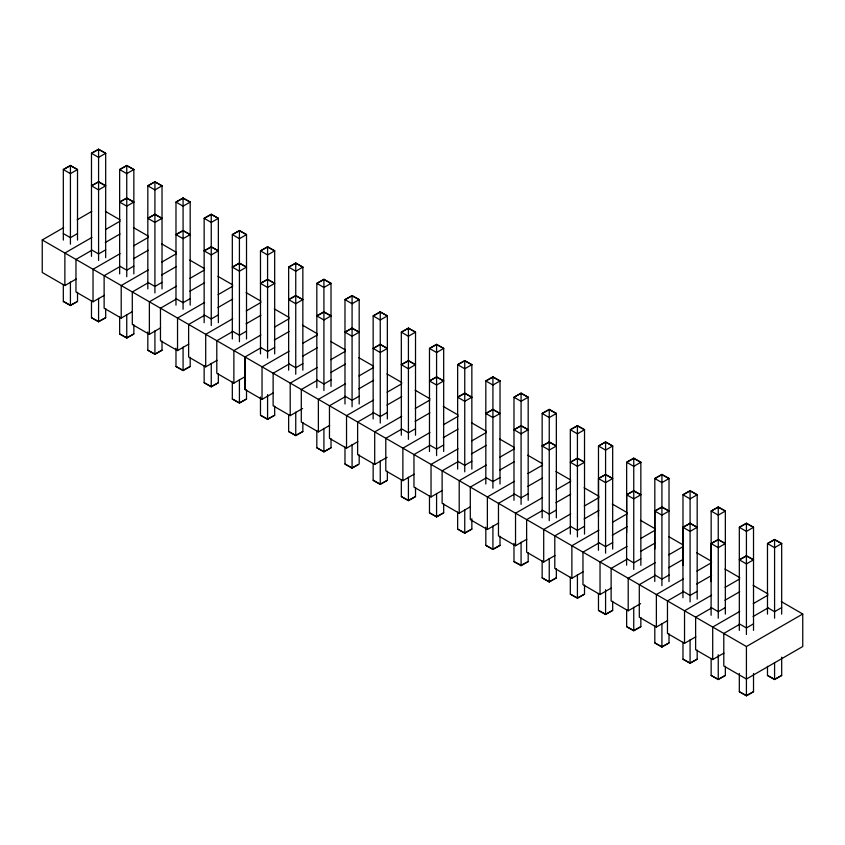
<?xml version="1.0" encoding="UTF-8"?>
<svg xmlns="http://www.w3.org/2000/svg" width="845" height="845" viewBox="0 0 845 845"><rect width="100%" height="100%" fill="white"/><g stroke="black" fill="none" stroke-linecap="round" stroke-linejoin="round"><path stroke-width="1.27" d="M598.44 550.253L598.482 478.523L605.58 474.425L612.678 478.523L605.58 482.622L598.482 478.523L605.58 474.679L612.678 478.523M626.599 565.21L626.652 494.779L633.75 490.681L640.848 494.779L633.75 498.877L626.652 494.779L633.75 490.945L640.848 494.779M654.769 581.466L654.822 511.045L661.92 506.947L669.018 511.045L661.92 515.144L654.822 511.045L661.92 507.201L669.018 511.045M682.94 597.732L682.982 527.301L690.08 523.203L697.178 527.301L690.08 531.399L682.982 527.301L690.08 523.467L697.178 527.301M711.099 615.297L711.152 543.567L718.25 539.469L725.348 543.567L718.25 547.666L711.152 543.567L718.25 539.723L725.348 543.567M273.305 392.883L262.034 399.389L244.965 389.524L245.008 356.981L42.25 239.969L42.25 272.491L64.875 285.557L76.134 279.051M77.518 240.096L77.518 169.539L70.42 165.451L63.322 169.539L63.322 240.096M105.678 257.662L105.678 153.283L98.58 149.185L91.482 153.283L91.482 256.352M91.482 185.805L98.58 181.707L105.678 185.805L98.58 189.903L91.482 185.805L98.58 181.96L105.678 185.805M133.848 273.917L133.848 169.539L126.75 165.451L119.652 169.539L119.652 273.917M42.25 239.969L63.66 227.611M77.18 219.806L91.82 211.345M119.652 202.071L126.75 197.973L133.848 202.071L126.75 206.169L119.652 202.071L126.75 198.226L133.848 202.071M162.018 288.874L162.018 185.805L154.92 181.707L147.822 185.805L147.822 288.874M77.518 233.569L70.42 237.667L63.322 233.569M91.915 237.424L64.875 253.035L64.875 285.557M105.435 229.618L120.075 221.158M91.799 250.289L75.965 259.436L75.965 291.958L93.034 301.813L104.305 295.317M105.255 242.526L120.075 233.97M147.822 218.327L154.92 214.229L162.018 218.327L154.92 222.425L147.822 218.327L154.92 214.493L162.018 218.327M190.178 305.14L190.178 202.071L183.08 197.973L175.982 202.071L175.982 305.14M105.678 249.835L98.58 253.922L91.482 249.835M120.075 253.68L93.034 269.291L93.034 301.813M133.594 245.874L148.245 237.424M119.958 266.555L104.125 275.692L104.125 308.224L121.205 318.079L132.475 311.573M133.425 258.781L148.245 250.226M175.982 234.593L183.08 230.495L190.178 234.593L183.08 238.691L175.982 234.593L183.08 230.748L190.178 234.593M218.348 322.705L218.348 218.327L211.25 214.229L204.152 218.327L204.152 322.705M133.848 266.09L126.75 270.189L119.652 266.09M63.322 284.469L63.322 301.433L70.42 305.531L77.518 301.433L77.518 292.296M148.245 269.946L121.205 285.557L121.205 318.079M161.765 262.14L176.415 253.68M148.129 282.811L132.295 291.958L132.295 324.48L149.375 334.345L160.635 327.839M161.585 275.047L176.404 266.492M204.152 250.849L211.25 246.751L218.348 250.849L211.25 254.947L204.152 250.849L211.25 247.015L218.348 250.849M246.518 338.972L246.518 234.593L239.42 230.495L232.322 234.593L232.322 338.972M162.018 282.357L154.92 286.455L147.822 282.357M91.482 300.725L91.482 317.699L98.58 321.797L105.678 317.699L105.678 308.562M176.415 286.201L149.375 301.813L149.375 334.345M189.935 278.396L204.575 269.946M176.299 299.077L160.465 308.214L160.465 340.746L177.535 350.601L188.805 344.095M189.755 291.303L204.575 282.748M232.322 267.115L239.42 263.017L246.518 267.115L239.42 271.213L232.322 267.115L239.42 263.27L246.518 267.115M274.678 353.928L274.678 250.849L267.58 246.751L260.482 250.849L260.482 353.928M190.178 298.612L183.08 302.711L175.982 298.612M119.652 316.991L119.652 333.955L126.75 338.053L133.848 333.955L133.848 324.818M204.575 302.468L177.535 318.079L177.535 350.601M218.094 294.662L232.745 286.201M204.458 315.343L188.625 324.48L188.625 357.002L205.705 366.867L216.975 360.361M217.925 307.569L232.745 299.014M260.482 283.381L267.58 279.283L274.678 283.381L267.58 287.469L260.482 283.381L267.58 279.537L274.678 283.381M302.848 370.184L302.848 267.115L295.75 263.017L288.652 267.115L288.652 370.184M218.348 314.879L211.25 318.977L204.152 314.879M147.822 331.948L147.822 350.221L154.92 354.319L162.018 350.221L162.018 341.084M232.745 318.734L205.705 334.345L205.705 366.867M246.265 310.928L260.915 302.468M232.629 331.599L216.795 340.746L216.795 373.268L233.875 383.123L245.135 376.616M246.085 323.825L260.904 315.269M288.652 299.637L295.75 295.539L302.848 299.637L295.75 303.735L288.652 299.637L295.75 295.792L302.848 299.637M331.018 386.45L331.018 283.381L323.92 279.283L316.822 283.381L316.822 387.76M246.518 331.134L239.42 335.233L232.322 331.134M175.982 348.214L175.982 366.476L183.08 370.575L190.178 366.476L190.178 357.34M260.915 334.99L233.875 350.601L233.875 383.123M274.435 327.184L289.075 318.734M260.83 347.844L244.965 357.002L244.965 389.524M274.255 340.091L289.075 331.536M316.822 315.903L323.92 311.805L331.018 315.903L323.92 320.001L316.822 315.903L323.92 312.058L331.018 315.903M359.178 404.016L359.178 299.637L352.08 295.539L344.982 299.637L344.982 404.016M274.678 347.401L267.58 351.499L260.482 347.401M204.152 365.779L204.152 382.743L211.25 386.841L218.348 382.743L218.348 373.606M289.075 351.256L262.034 366.867L262.034 399.389M302.594 343.45L317.245 334.99M288.958 364.121L273.125 373.268L273.125 405.79L290.205 415.645L302.594 408.494M302.425 356.358L317.245 347.802M344.982 332.159L352.08 328.061L359.178 332.159L352.08 336.257L344.982 332.159L352.08 328.325L359.178 332.159M387.348 418.972L387.348 315.903L380.25 311.805L373.152 315.903L373.152 418.972M302.848 363.667L295.75 367.765L288.652 363.667M232.322 382.035L232.322 399.009L239.42 403.097L246.518 399.009L246.518 389.872M317.245 367.512L290.205 383.123L290.205 415.645M330.765 359.706L345.415 351.256M317.128 380.387L301.295 389.524L301.295 422.056L318.375 431.911L329.634 425.405M330.585 372.613L345.404 364.058M373.152 348.425L380.25 344.327L387.348 348.425L380.25 352.523L373.152 348.425L380.25 344.58L387.348 348.425M415.518 435.238L415.518 332.159L408.42 328.061L401.322 332.159L401.322 435.238M331.018 379.923L323.92 384.021L316.822 379.923M260.482 396.992L260.482 415.265L267.58 419.363L274.678 415.265L274.678 406.128M345.415 383.778L318.375 399.389L318.375 431.911M358.935 375.972L373.575 367.512M345.299 396.643L329.465 405.79L329.465 438.312L346.534 448.177L357.805 441.671M358.755 388.88L373.575 380.324M401.322 364.691L408.42 360.593L415.518 364.691L408.42 368.779L401.322 364.691L408.42 360.847L415.518 364.691M443.678 451.494L443.678 348.425L436.58 344.327L429.482 348.425L429.482 451.494M359.178 396.189L352.08 400.287L344.982 396.189M288.652 414.557L288.652 431.531L295.75 435.629L302.848 431.531L302.848 422.394M373.575 400.034L346.534 415.645L346.534 448.177M387.094 392.228L401.745 383.778M373.458 412.909L357.625 422.056L357.625 454.578L374.705 464.433L387.094 457.282M386.925 405.135L401.745 396.58M429.482 380.947L436.58 376.849L443.678 380.947L436.58 385.045L429.482 380.947L436.58 377.102L443.678 380.947M471.848 469.059L471.848 364.691L464.75 360.593L457.652 364.691L457.652 469.059M387.348 412.445L380.25 416.543L373.152 412.445M316.822 430.823L316.822 447.787L323.92 451.885L331.018 447.787L331.018 438.65M401.745 416.3L374.705 431.911L374.705 464.433M415.265 408.494L429.915 400.034M401.628 429.175L385.795 438.312L385.795 470.834L402.875 480.699L414.134 474.193M415.085 421.401L429.904 412.846M457.652 397.213L464.75 393.115L471.848 397.213L464.75 401.312L457.652 397.213L464.75 393.369L471.848 397.213M500.018 484.027L500.018 380.947L492.92 376.849L485.822 380.947L485.822 484.027M415.518 428.711L408.42 432.809L401.322 428.711M344.982 447.089L344.982 464.053L352.08 468.151L359.178 464.053L359.178 454.916M429.915 432.566L402.875 448.177L402.875 480.699M443.435 424.76L458.074 416.3M429.799 445.431L413.965 454.578L413.965 487.1L431.034 496.955L442.305 490.459M443.255 437.668L458.074 429.112M485.822 413.469L492.92 409.371L500.018 413.469L492.92 417.567L485.822 413.469L492.92 409.635L500.018 413.469M528.178 500.282L528.178 397.213L521.08 393.115L513.982 397.213L513.982 500.282M443.678 444.977L436.58 449.065L429.482 444.977M373.152 463.345L373.152 480.309L380.25 484.407L387.348 480.309L387.348 471.183M458.074 448.822L431.034 464.433L431.034 496.955M471.594 441.016L486.245 432.566M457.958 461.697L442.125 470.834L442.125 503.366L459.205 513.221L470.475 506.715M471.425 453.923L486.245 445.368M513.982 429.735L521.08 425.637L528.178 429.735L521.08 433.834L513.982 429.735L521.08 425.891L528.178 429.735M556.348 517.848L556.348 413.469L549.25 409.371L542.152 413.469L542.152 517.848M471.848 461.233L464.75 465.331L457.652 461.233M401.322 479.611L401.322 496.575L408.42 500.673L415.518 496.575L415.518 487.438M486.245 465.088L459.205 480.699L459.205 513.221M499.765 457.282L514.415 448.822M486.128 477.953L470.295 487.1L470.295 519.622L487.375 529.488L498.634 522.981M499.585 470.19L514.404 461.634M542.152 445.991L549.25 441.903L556.348 445.991L549.25 450.089L542.152 445.991L549.25 442.157L556.348 445.991M584.518 534.114L584.518 429.735L577.42 425.637L570.322 429.735L570.322 534.114M500.018 477.499L492.92 481.597L485.822 477.499M429.482 495.867L429.482 512.841L436.58 516.939L443.678 512.841L443.678 503.704M514.415 481.344L487.375 496.955L487.375 529.488M527.935 473.538L542.574 465.088M514.299 494.219L498.465 503.366L498.465 535.888L515.534 545.743L526.805 539.237M527.755 486.445L542.574 477.89M570.322 462.257L577.42 458.159L584.518 462.257L577.42 466.355L570.322 462.257L577.42 458.412L584.518 462.257M612.678 549.07L612.678 445.991L605.58 441.903L598.482 445.991L598.482 516.548M528.178 493.755L521.08 497.853L513.982 493.755M457.652 512.133L457.652 529.097L464.75 533.195L471.848 529.097L471.848 518.661M542.574 497.61L515.534 513.221L515.534 545.743M556.094 489.804L570.745 481.344M542.458 510.486L526.625 519.622L526.625 552.144L543.705 562.01L554.975 555.503M555.926 502.712L570.745 494.156M640.848 565.326L640.848 462.257L633.75 458.159L626.652 462.257L626.652 532.804M556.348 510.021L549.25 514.119L542.152 510.021M485.822 527.09L485.822 545.363L492.92 549.461L500.018 545.363L500.018 536.226M570.745 513.876L543.705 529.488L543.705 562.01M584.265 506.07L598.915 497.61M570.628 526.741L554.795 535.888L554.795 568.41L571.875 578.265L583.135 571.769M584.085 518.978L598.904 510.412M669.018 581.592L669.018 478.523L661.92 474.425L654.822 478.523L654.822 549.07M584.518 526.277L577.42 530.375L570.322 526.277M513.982 543.356L513.982 561.619L521.08 565.717L528.178 561.619L528.178 552.493M598.915 530.132L571.875 545.743L571.875 578.265M612.435 522.326L627.074 513.876M598.799 543.008L582.965 552.144L582.965 584.666L600.034 594.531L611.305 588.025M612.255 535.234L627.074 526.678M697.178 599.158L697.178 494.779L690.08 490.681L682.982 494.779L682.982 565.326M612.678 542.543L605.58 546.641L598.429 542.405M542.152 560.922L542.152 577.885L549.25 581.983L556.348 577.885L556.348 568.748M627.074 546.398L600.034 562.01L600.034 594.531M640.594 538.592L655.245 530.132M626.958 559.263L611.125 568.41L611.125 600.932L628.205 610.798L640.594 603.636M640.425 551.5L655.245 542.944M725.348 614.114L725.348 511.045L718.25 506.947L711.152 511.045L711.152 581.592M640.848 558.809L633.75 562.907L626.599 558.672M570.322 577.177L570.322 594.151L577.42 598.249L584.518 594.151L584.518 585.015M655.245 562.654L628.205 578.265L628.205 610.798M668.765 554.848L683.415 546.398M655.128 575.529L639.295 584.666L639.295 617.199L656.375 627.053L667.635 620.547M668.585 567.755L683.404 559.2M753.518 630.381L753.518 527.301L746.42 523.203L739.322 527.301L739.322 630.381M669.018 575.065L661.92 579.163L654.759 574.927M598.471 593.412L598.482 610.407L605.58 614.505L612.678 610.407L612.678 601.27M683.415 578.92L656.375 594.531L656.375 627.053M696.935 571.114L711.574 562.654M683.299 591.785L667.465 600.932L667.465 633.454L684.534 643.32L695.805 636.813M696.755 584.022L711.574 575.466M739.322 559.834L746.42 555.735L753.518 559.834L746.42 563.921L739.322 559.834L746.42 555.989L753.518 559.834M781.678 614.114L781.678 543.567L774.58 539.469L767.482 543.567L767.482 614.114M697.178 591.331L690.08 595.429L682.929 591.194M626.641 609.668L626.652 626.673L633.75 630.771L640.848 626.673L640.848 617.537M711.574 595.176L684.534 610.787L684.534 643.32M725.094 587.37L739.745 578.92M711.458 608.051L695.625 617.199L695.625 649.72L712.705 659.575L723.975 653.069M724.925 600.277L739.745 591.722M725.348 607.587L718.25 611.685L711.099 607.46M654.801 625.934L654.822 642.929L661.92 647.027L669.018 642.929L669.018 633.792M739.745 611.442L712.705 627.053L712.705 659.575M753.265 603.636L767.915 595.176M739.628 624.318L723.795 633.454L723.795 665.976L746.42 679.042L802.75 646.52L802.75 613.998L781.255 601.587M753.085 616.544L767.904 607.988M753.518 623.853L746.42 627.951L739.322 623.853M781.678 607.587L774.58 611.685L767.482 607.587M682.971 642.189L682.982 659.195L690.08 663.293L697.178 659.195L697.178 650.058M245.008 356.981L746.42 646.52L802.75 613.998M711.141 658.456L711.152 675.461L718.25 679.549L725.348 675.461L725.348 666.325M739.322 673.444L739.322 691.717L746.42 695.815L753.518 691.717L753.518 673.444M767.482 666.325L767.482 675.461L774.58 679.549L781.678 675.461L781.678 657.188M77.518 301.433L70.42 305.277L63.322 301.433M105.678 317.699L98.58 321.533L91.482 317.699M133.848 333.955L126.75 337.799L119.652 333.955M162.018 350.221L154.92 354.055L147.822 350.221M190.178 366.476L183.08 370.321L175.982 366.476M218.348 382.743L211.25 386.587L204.152 382.743M239.42 402.843L246.518 399.009M274.678 415.265L267.58 419.109L260.482 415.265M302.848 431.531L295.75 435.365L288.652 431.531M331.018 447.787L323.92 451.631L316.822 447.787M353.094 467.348L358.164 464.602M387.348 480.309L380.25 484.153L373.152 480.309M415.518 496.575L408.42 500.42L401.322 496.575M443.678 512.841L436.58 516.675L429.482 512.841M471.848 529.097L464.75 532.941L457.652 529.097M500.018 545.363L492.92 549.208L485.822 545.363M556.348 577.885L549.25 581.73L542.152 577.885M577.42 597.985L584.518 594.151M612.678 610.407L605.58 614.252L598.482 610.407M640.848 626.673L633.75 630.507L626.652 626.673M669.018 642.929L661.92 646.774L654.822 642.929M697.178 659.195L690.08 663.04L682.982 659.195M725.348 675.461L718.25 679.295L711.152 675.461M781.678 675.461L774.58 679.295L767.482 675.461M753.518 691.717L746.42 695.562L739.322 691.717M528.178 561.619L521.08 565.178L513.982 561.619M232.322 399.009L238.406 402.294M344.982 464.053L352.08 467.898M570.322 594.151L576.406 597.436M105.371 211.366L120.075 219.858M133.436 227.569L148.234 236.114M161.596 243.825L176.404 252.37M189.766 260.091L204.564 268.636M217.936 276.357L232.734 284.902M246.096 292.613L260.904 301.158M274.266 308.879L289.064 317.424M302.436 325.135L317.234 333.68M330.596 341.401L345.404 349.946M358.766 357.657L373.564 366.202M386.936 373.923L401.734 382.468M415.096 390.189L429.904 398.734M443.266 406.445L458.064 414.99M471.436 422.711L486.234 431.256M499.596 438.967L514.404 447.512M527.766 455.233L542.564 463.778M555.936 471.499L570.734 480.044M584.096 487.755L598.904 496.3M612.266 504.021L627.064 512.566M640.436 520.277L655.234 528.822M668.596 536.543L683.404 545.088M696.766 552.799L711.564 561.344M724.936 569.065L739.734 577.61M753.096 585.331L767.904 593.877M774.58 539.469L774.58 618.213M774.58 662.586L774.58 679.549M746.42 523.203L746.42 634.479M746.42 646.52L746.42 695.815M718.25 506.947L718.25 618.213M718.25 654.759L718.25 679.549M690.08 490.681L690.08 601.957M690.08 639.802L690.08 663.293M661.92 474.425L661.92 585.691M661.92 623.536L661.92 647.027M633.75 458.159L633.75 569.424M633.75 607.28L633.75 630.771M605.58 441.903L605.58 553.169M605.58 589.704L605.58 614.505M577.42 425.637L577.42 536.902M577.42 574.748L577.42 598.249M549.25 409.371L549.25 520.647M549.25 558.492L549.25 581.983M521.08 393.115L521.08 504.38M521.08 542.226L521.08 565.717M492.92 376.849L492.92 488.114M492.92 525.97L492.92 549.461M464.75 360.593L464.75 471.859M464.75 509.704L464.75 533.195M436.58 344.327L436.58 455.592M436.58 493.448L436.58 516.939M408.42 328.061L408.42 439.337M408.42 477.182L408.42 500.673M380.25 311.805L380.25 423.07M380.25 460.916L380.25 484.407M352.08 295.539L352.08 406.815M352.08 444.66L352.08 468.151M323.92 279.283L323.92 390.548M323.92 428.394L323.92 451.885M295.75 263.017L295.75 374.282M295.75 412.138L295.75 435.629M267.58 246.751L267.58 358.026M267.58 394.562L267.58 419.363M239.42 230.495L239.42 341.76M239.42 379.606L239.42 403.097M211.25 214.229L211.25 325.505M211.25 363.35L211.25 386.841M183.08 197.973L183.08 309.238M183.08 347.084L183.08 370.575M154.92 181.707L154.92 292.972M154.92 330.828L154.92 354.319M126.75 165.451L126.75 276.716M126.75 314.562L126.75 338.053M98.58 149.185L98.58 260.45M98.58 298.296L98.58 321.797M70.42 165.451L70.42 244.194M70.42 282.04L70.42 305.531M77.518 169.539L70.42 173.637L63.322 169.539L70.42 165.704L77.518 169.539M105.678 153.283L98.58 157.381L91.482 153.283L98.58 149.438L105.678 153.283M133.848 169.539L126.75 173.637L119.652 169.539L126.75 165.704L133.848 169.539M162.018 185.805L154.92 189.903L147.822 185.805L154.92 181.96L162.018 185.805M190.178 202.071L183.08 206.169L175.982 202.071L183.08 198.226L190.178 202.071M218.348 218.327L211.25 222.425L204.152 218.327L211.25 214.493L218.348 218.327M246.518 234.593L239.42 238.691L232.322 234.593L239.42 230.748L246.518 234.593M274.678 250.849L267.58 254.947L260.482 250.849L267.58 247.015L274.678 250.849M302.848 267.115L295.75 271.213L288.652 267.115L295.75 263.228L302.848 267.115M331.018 283.381L323.92 287.469L316.822 283.381L323.92 279.537L331.018 283.381M359.178 299.637L352.08 303.735L344.982 299.637L352.08 295.94L359.178 299.637M387.348 315.903L380.25 320.001L373.152 315.903L380.25 312.058L387.348 315.903M415.518 332.159L408.42 336.257L401.322 332.159L408.42 328.325L415.518 332.159M443.678 348.425L436.58 352.523L429.482 348.425L436.58 344.58L443.678 348.425M471.848 364.691L464.75 368.779L457.652 364.691L464.75 360.847L471.848 364.691M500.018 380.947L492.92 385.045L485.822 380.947L492.92 377.102L500.018 380.947M528.178 397.213L521.08 401.312L513.982 397.213L521.08 393.369L528.178 397.213M556.348 413.469L549.25 417.567L542.152 413.469L549.25 409.635L556.348 413.469M584.518 429.735L577.42 433.834L570.322 429.735L577.42 425.891L584.518 429.735M612.678 445.991L605.58 450.089L598.482 445.991L605.58 442.157L612.678 445.991M640.848 462.257L633.75 466.355L626.652 462.257L633.75 458.412L640.848 462.257M669.018 478.523L661.92 482.622L654.822 478.523L661.92 474.679L669.018 478.523M697.178 494.779L690.08 498.877L682.982 494.779L690.08 490.945L697.178 494.779M725.348 511.045L718.25 515.144L711.152 511.045L718.25 507.201L725.348 511.045M753.518 527.301L746.42 531.399L739.322 527.301L746.42 523.467L753.518 527.301M781.678 543.567L774.58 547.666L767.482 543.567L774.58 539.723L781.678 543.567"/></g></svg>
